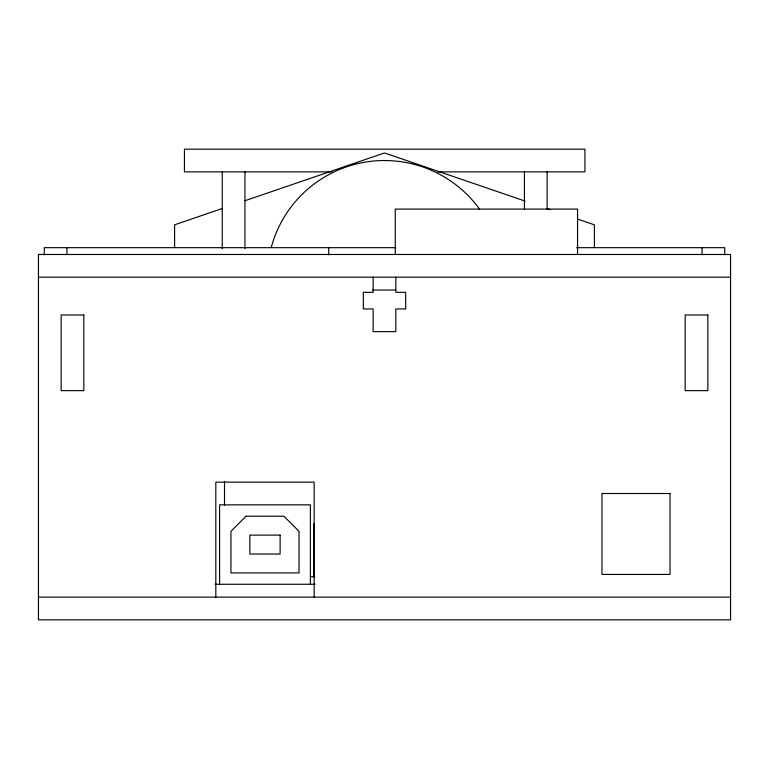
<?xml version="1.0" encoding="UTF-8"?>
<svg xmlns="http://www.w3.org/2000/svg" width="769" height="769" viewBox="0 0 769 769"><rect width="100%" height="100%" fill="white"/><g stroke="black" fill="none" stroke-linecap="round" stroke-linejoin="round"><path stroke-width="1.15" d="M222.251 208.505L174.601 224.817L174.601 247.426M244.946 200.738L384.5 152.964L525.189 201.122M331.929 171.872L184.435 171.872L184.435 149.176L584.94 149.176L584.94 171.872L437.455 171.872M395.9 247.676L44.275 247.676L44.275 254.866M576.577 247.676L724.725 247.676L724.725 254.866M38.45 277.176L730.55 277.176M372.629 290.038L395.843 290.038M310.378 576.712L314.915 576.712M215.176 584.267L315.155 584.267M38.45 597.129L730.55 597.129M546.749 208.505L550.152 209.668M577.384 218.992L594.399 224.817L594.399 247.426M702.039 247.676L702.039 254.866M577.557 254.481L577.557 209.101L395.266 209.101L395.266 254.481M547.124 171.872L547.124 209.11M524.429 171.872L524.429 209.033M395.843 277.176L395.843 292.307L405.676 292.307L405.676 308.946L395.843 308.946L395.843 331.631L373.157 331.631L373.157 308.946L363.324 308.946L363.324 292.307L373.157 292.307L373.157 277.176M328.738 247.676L328.738 254.866M314.156 597.129L314.156 482.153L215.82 482.153L215.82 597.129M313.781 523.756L313.781 576.712M310.378 584.267L310.378 504.849L219.607 504.849L219.607 584.267M244.946 171.872L244.946 248.598M224.519 481.413L224.519 505.368M222.251 171.872L222.251 248.598M66.961 247.676L66.961 254.866M271.255 247.426A117.244 117.244 0 0 1 479.635 209.255M246.08 516.191L230.95 531.321L230.95 572.924L299.026 572.924L299.026 531.321L283.896 516.191L246.08 516.191M730.55 254.481L38.45 254.481L38.45 619.824L730.55 619.824L730.55 254.481M83.831 314.992L61.145 314.992L61.145 390.633L83.831 390.633L83.831 314.992M707.855 314.992L685.169 314.992L685.169 390.633L707.855 390.633L707.855 314.992M670.039 493.506L601.964 493.506L601.964 574.433L670.039 574.433L670.039 493.506M280.118 535.109L249.858 535.109L249.858 554.016L280.118 554.016L280.118 535.109"/></g></svg>
